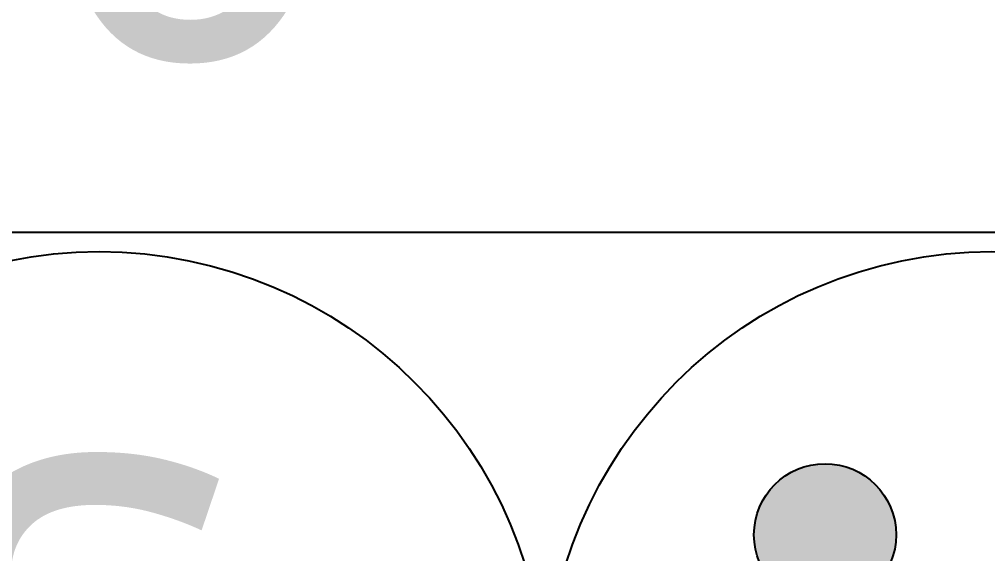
# Model space of a CAD drawing. Header units: millimetres. Extents: x 261942 to 379971, y 117646 to 213875.
# Drawn here: x 324183.1 to 324432.6, y 162069 to 162206.7 of the extents above; entities that cross this region are included whole.
import ezdxf

# ---------------------------------------------------------------- set-up
doc = ezdxf.new("R2010")
doc.units = ezdxf.units.MM
doc.header["$LTSCALE"] = 100
doc.header["$PDMODE"] = 3
doc.layers.get('DEFPOINTS').update_dxf_attribs({"color": 248})
doc.layers.add('07-DIM', color=5, linetype='Continuous')
doc.layers.add('설비', color=7, linetype='Continuous')
doc.styles.get("Standard").update_dxf_attribs({"font": 'romans.shx'})
doc.styles.add('YOURNAME', font='HY울릉도M.TTF')
doc.dimstyles.new('YOURNAME-60', dxfattribs={"dimscale": 60, "dimtxt": 1.8, "dimasz": 0.9, "dimexe": 1, "dimexo": 3, "dimgap": 0.7, "dimtad": 1, "dimdec": 0, "dimzin": 0, "dimdsep": 46, "dimtxsty": 'YOURNAME', "dimblk": 'ARCHTICK', "dimcen": 0, "dimclrd": 1, "dimclre": 1, "dimclrt": 7, "dimadec": 0, "dimazin": 0, "dimtfac": 1, "dimtdec": 0, "dimtix": 1, "dimtmove": 2, "dimatfit": 3, "dimldrblk": 'ARCHTICK', "dimfxl": 0, "dimtolj": 1, "dimtzin": 0, "dimarcsym": 0})

# ---------------------------------------------------------------- blocks, each defined once
blk = doc.blocks.new('_ArchTick')
at = {"color": 0, "linetype": 'ByBlock', "const_width": 0.15}
blk.add_lwpolyline([(-0.5, -0.5), (0.5, 0.5)], dxfattribs=at)
blk = doc.blocks.new('*D134')
at = {"layer": '07-DIM', "color": 1, "lineweight": -2}
for p, q in [((323748.66, 162151.81), (324548.66, 162151.81)), ((323748.66, 161971.81), (323748.66, 162091.81)), ((324548.66, 161971.81), (324548.66, 162091.81))]:
    blk.add_line(p, q, dxfattribs=at)
at = {"layer": 'DEFPOINTS', "color": 0}
for p in [(323748.66, 162151.81), (324548.66, 162151.81), (324548.66, 162151.81)]:
    blk.add_point(p, dxfattribs=at)
at = {"layer": '07-DIM', "color": 1, "lineweight": -2, "xscale": 54, "yscale": 54, "zscale": 54, "rotation": 180}
blk.add_blockref('_ArchTick', (323748.66, 162151.81), dxfattribs=at)
at = {"layer": '07-DIM', "color": 1, "lineweight": -2, "xscale": 54, "yscale": 54, "zscale": 54}
blk.add_blockref('_ArchTick', (324548.66, 162151.81), dxfattribs=at)
at = {"layer": '07-DIM', "color": 7, "insert": (324148.66, 162250.04), "char_height": 108, "attachment_point": 5, "style": 'YOURNAME'}
blk.add_mtext('\\A1;800', dxfattribs=at)
blk = doc.blocks.new('egoo')
at = {"layer": '설비'}
h = blk.add_hatch(color=140, dxfattribs=at)
edge = h.paths.add_edge_path()
edge.add_arc((1015645.32, 443433.75), 22.29, 0, 360)
h = blk.add_hatch(color=140, dxfattribs=at)
edge = h.paths.add_edge_path()
edge.add_arc((1015747.66, 443433.75), 22.29, 0, 360)
h = blk.add_hatch(color=140, dxfattribs=at)
edge = h.paths.add_edge_path()
edge.add_line((1015826.33, 443329.11), (1015566.64, 443329.11))
edge.add_ellipse((1015696.49, 443381.46), major_axis=(98.99, 98.99), ratio=1, start_angle=156.9578, end_angle=293.0422)
at = {"layer": '설비', "color": 140}
for centre, radius in [((1015696.49, 443381.46), 140), ((1015645.32, 443433.75), 22.29), ((1015747.66, 443433.75), 22.29)]:
    blk.add_circle(centre, radius, dxfattribs=at)
blk = doc.blocks.new('swich')
at = {"layer": '설비', "color": 140}
blk.add_circle((372828.64, -86554.08), 84, dxfattribs=at)
at = {"layer": '설비', "color": 140, "insert": (372858.73, -86509.05), "char_height": 90, "attachment_point": 3}
blk.add_mtext_dynamic_manual_height_columns('{\\fMalgun Gothic|b0|i0|c129|p50;S}', width=143.4971, gutter_width=1, heights=[0], dxfattribs=at)

msp = doc.modelspace()

# ---------------------------------------------------------------- block references
at = {"layer": '설비', "color": 140, "xscale": 1.369047619047649, "yscale": 1.369047619047649, "zscale": 1.369047619047649}
msp.add_blockref('swich', (-186216.51, 280528.46), dxfattribs=at)
at = {"layer": '설비', "color": 253, "xscale": 0.8214285869294656, "yscale": 0.8214285869294656, "zscale": 0.8214285869294656, "rotation": 90.00000000000001}
msp.add_blockref('egoo', (688639.87, -672290.32), dxfattribs=at)

# ---------------------------------------------------------------- dimensions: what is measured, and where the dimension line sits
at = {"layer": '07-DIM'}
dim = msp.add_linear_dim(base=(324548.66, 162151.81), p1=(323748.66, 162151.81), p2=(324548.66, 162151.81), dimstyle='YOURNAME-60', dxfattribs=at)
dim.commit()
dim.dimension.update_dxf_attribs({"geometry": '*D134', "text_midpoint": (324148.66, 162250.04)})

doc.saveas('drawing.dxf')
